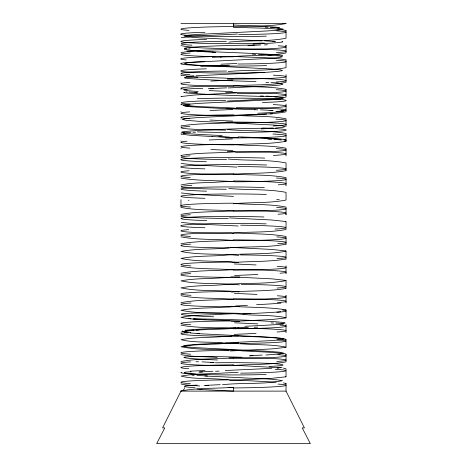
<?xml version="1.0" encoding="UTF-8"?>
<svg xmlns="http://www.w3.org/2000/svg" width="467" height="467" viewBox="0 0 467 467"><rect width="100%" height="100%" fill="white"/><g stroke="black" fill="none" stroke-linecap="round" stroke-linejoin="round"><path stroke-width="0.7" d="M233.342 26.847L233.5 23.35M238.812 255.449C220.045 253.312 199.316 255.356 181.009 251.433C195.194 248.753 209.957 249.372 224.358 248.269C244.638 246.068 265.997 247.989 286.038 244.177L286.038 236.483C268.904 233.331 250.937 234.148 233.5 232.805M180.963 184.996C193.642 182.218 207.237 183.029 220.237 181.914L234.3 181.284M180.963 214.406C198.107 211.131 216.209 212.216 233.658 210.728M184.5 387.592L184.156 389.029L183.292 390.161M285.635 280.404A52.643 2.335 0.2 0 1 286.002 280.614C265.314 284.526 243.027 282.506 222.064 284.806C208.422 285.868 194.43 285.261 181.003 287.87C199.45 291.805 220.237 289.779 239.139 291.898M286.038 23.519C269.004 26.934 250.814 25.469 233.5 27.197M180.963 390.943C198.043 387.692 216.093 388.672 233.5 387.266M180.963 361.522C198.049 358.277 216.087 359.24 233.5 357.845M180.963 332.101C198.043 328.844 216.093 329.836 233.5 328.424M180.963 302.669C198.061 299.423 216.093 300.433 233.5 299.003M180.968 273.224C198.113 270.025 216.087 271.018 233.5 269.582A52.643 2.323 0.3 0 1 280.019 273.236M286.032 141.244C268.899 144.49 250.884 143.322 233.5 144.881A52.643 2.323 0.3 0 1 186.987 141.227M283.872 353.49L286.038 354.167L286.038 361.861C268.928 365.112 250.884 364.009 233.5 365.538M181.021 177.874L181.097 178.149C198.352 180.974 216.081 180.332 233.5 181.657M180.98 243.774C198.171 240.674 216.069 241.527 233.5 240.161M286.02 170.688C268.846 173.858 250.902 172.813 233.5 174.302M181.073 155.423C198.779 152.417 217.056 153.293 234.942 151.833M285.927 259.039C268.221 262.08 249.921 261.088 232.052 262.629M181.114 125.973C199.035 122.973 217.511 123.924 235.59 122.383M285.886 288.489C267.965 291.496 249.483 290.521 231.41 292.079M181.173 96.523L194.727 94.999L236.226 92.933M285.827 317.939L272.267 319.469L230.768 321.529M285.769 347.39L271.823 348.919L230.114 350.98M181.301 37.623L195.609 36.099L237.516 34.033M285.699 376.84L271.38 378.363L229.478 380.43M183.642 133.188L184.967 133.013M186.794 76.646L188.137 76.477M185.755 330.992L187.331 330.817M188.475 48.959L190.104 48.79M277.182 368.089L278.817 367.92M275.536 128.04L282.658 127.333L285.156 126.627L282.22 125.833L273.551 125.039L198.171 121.262L186.082 120.293L182.305 119.418L185.959 118.548L197.891 117.585L257.65 114.707M192.976 132.301L195.597 132.12M270.019 114.012L272.623 113.837M196.017 75.806L266.797 72.274L277.888 71.433L282.517 70.593L280.597 69.84L271.981 68.999L200.127 65.392L188.341 64.469L184.471 63.635L187.074 62.882L195.165 62.123L266.99 58.521L278.723 57.599L282.541 56.758L279.237 55.923L267.965 55.001M196.204 330.116L199 329.941M265.951 355.019L279.476 353.998L283.51 353.058L279.564 352.2L267.521 351.26L194.009 347.571L185.755 346.794L183.128 346.018L187.162 345.16L199.345 344.208L272.173 340.577L281.677 339.713L284.28 338.931L280.153 338.061L267.813 337.104L197.039 333.619M264.52 44.925L267.363 44.756M199.66 372.141L202.509 371.971M261.222 128.927L264.48 128.752M205.387 385.579L208.551 385.415M210.179 88.8L213.606 88.631M254.217 327.303L257.778 327.128M247.965 45.766L251.526 45.597M249.396 355.872L252.968 355.702M215.526 371.294L219.093 371.125M228.83 42.118C247.656 40.15 267.474 41.849 286.038 38.23L286.038 30.536M233.5 48.924C216.303 50.576 197.669 49.187 181.021 52.707M220.576 57.202L221.025 57.184M233.5 56.618C250.82 54.908 268.998 56.344 286.038 52.94L286.038 45.246M220.879 64.201L236.874 63.483M228.188 71.568C247.23 69.595 267.258 71.288 286.038 67.651L286.038 59.957M233.5 86.039C250.826 84.352 268.998 85.759 286.038 82.361L286.038 74.667M228.258 87.954L270.767 85.835L279.558 85.076L282.909 84.317L281.91 83.809L277.515 83.219M227.552 101.018L247.522 100.119C260.236 98.911 273.633 99.885 286.038 97.072L286.038 89.378M233.5 115.46C250.855 113.86 268.969 115.133 286.038 111.794L286.038 104.088M233.342 203.735C250.761 202.147 268.904 203.378 286.038 200.057L286.038 192.351C267.445 188.814 247.72 190.238 228.836 188.464M232.694 233.185C250.271 231.428 268.741 232.905 286.038 229.466L286.038 221.772M239.769 276.995L221.761 277.807C208.224 278.869 194.319 278.256 181.003 280.865C199.572 284.794 220.43 282.768 239.448 284.899M239.145 306.445L223.098 307.163C209.117 308.261 194.757 307.619 180.998 310.292C201.119 314.396 223.541 312.178 244.066 314.53C257.965 315.698 272.465 314.846 286.038 317.729A52.643 2.335 -0.2 0 1 285.635 317.939M239.454 313.445L223.407 314.163C209.327 315.301 194.786 314.56 180.974 317.344C199.911 321.138 220.506 319.276 239.775 321.349M235.064 328.184L239.005 328.003M238.497 335.896L222.461 336.614C208.691 337.67 194.593 337.11 181.027 339.684C193.945 342.941 209.152 341.546 222.689 342.988M238.806 342.895L222.771 343.613C208.895 344.704 194.64 344.056 180.992 346.73C200.623 350.705 222.339 348.744 242.408 350.886L269.144 352.235L283.259 353.402M238.164 372.345L223.535 372.999C209.414 374.044 195.002 373.547 181.068 376.081C193.782 379.426 209.543 377.955 223.022 379.438L276.225 382.134M222.479 384.744C241.532 382.496 264.141 384.691 282.447 380.628C268.706 378.282 254.573 378.673 240.68 377.692L204.89 376.011M180.963 23.35L286.038 23.35M286.038 391.113L180.963 391.113L162.574 427.889L164.769 427.889L156.667 443.65L310.333 443.65L302.231 427.889L304.426 427.889L286.038 391.113L286.02 383.53L283.463 382.852M233.5 26.858C250.855 28.563 268.823 27.214 285.997 30.443M234.306 49.304C216.752 47.739 198.119 48.901 180.963 45.603M233.5 56.279C250.878 57.873 268.858 56.67 286.02 59.893M234.948 78.748C217.067 77.283 198.784 78.158 181.073 75.158M235.59 108.198C217.511 106.692 199.041 107.597 181.114 104.608M233.5 115.121C250.872 116.68 268.957 115.477 286.038 118.787L286.038 126.493M227.546 129.563C246.839 131.437 267.031 129.896 286.038 133.509L286.038 141.203M238.234 137.742L212.041 136.545M233.5 144.542C250.878 146.054 268.951 144.968 286.038 148.22L286.038 155.914M228.194 159.013C247.271 160.87 267.247 159.34 286.038 162.93L286.038 170.624M236.886 167.098L195.177 165.038L181.231 163.508M233.5 173.963C250.855 175.563 268.986 174.284 286.038 177.641L286.038 185.335M233.5 196.368L195.62 194.482L181.301 192.959M233.5 203.384C250.884 204.879 268.969 203.758 286.038 207.062L286.038 214.756M233.5 211.078C216.157 209.45 198.014 210.769 180.963 207.401L180.963 199.707M229.484 217.914L271.391 219.98L285.699 221.504M238.17 225.999L196.07 223.932L181.377 222.409M233.5 240.499C216.151 238.882 198.014 240.184 180.963 236.822M230.126 247.364L271.829 249.431L285.769 250.954M238.503 262.448C219.788 260.428 199.216 262.326 181.015 258.444C195.305 255.758 210.162 256.371 224.668 255.262C244.842 253.073 266.102 254.994 286.038 251.193L286.038 258.887A52.643 2.341 -0.2 0 1 285.827 259.039M233.5 269.92C216.174 268.233 198.002 269.646 180.963 266.243M230.774 276.814L272.273 278.881L285.827 280.404M233.5 299.341C216.157 297.689 198.026 299.038 180.963 295.675M231.41 306.264C249.518 307.607 267.947 306.947 285.886 309.854M232.064 335.715C249.968 337.034 268.21 336.368 285.927 339.305M225.765 343.128L242.712 343.887C257.06 345.084 272.016 344.22 286.038 347.15L286.038 339.456A52.643 2.341 0.1 0 0 285.833 339.305M228.988 357.985L233.5 358.183M232.706 365.165L280.247 367.768M228.188 387.371L233.658 387.616L233.5 391.113L199.473 389.437M217.173 357.448C205.176 356.379 192.748 357.115 180.98 354.57M212.228 52.316L215.678 52.485M252.396 54.16L255.805 54.33M254.276 109.675L257.749 109.85M212.742 136.58L189.771 135.226L181.173 134.058M210.856 362.503L214.3 362.672M262.098 40.88L199.386 37.845L187.716 36.916L184.039 36.07L186.882 35.311L195.224 34.546L267.906 30.904L279.587 29.97L283.23 29.123L277.2 28.014M260.411 95.939L263.546 96.109M202.135 319.516L205.404 319.691M199.654 385.97L185.597 384.919L180.968 383.962M265.151 27.162L267.994 27.337M267.918 139.201L271.648 139.435M265.921 82.373L268.677 82.542M197.202 51.475L199.853 51.644M195.953 361.656L198.563 361.826M270.06 110.545L272.652 110.714M194.92 92.705L197.424 92.875M271.035 322.89L273.644 323.065M272.88 41.557L275.04 41.726M191.972 375.17L194.126 375.34M274.205 96.792L281.076 97.475L283.492 98.158L280.644 98.928L272.226 99.699L198.697 103.388L186.858 104.334L183.134 105.192L184.442 105.705M188.82 318.622L191.021 318.803M190.168 106.394L192.252 106.569M186.222 332.743L187.88 332.918M186 91.853L187.267 92.022M281.613 323.771L282.926 323.946M283.364 368.124L286.032 368.842L286.038 376.571M180.992 391.019L181.103 391.113A52.567 2.353 -0.3 0 0 181.062 391.276M180.968 325.125C198.09 328.406 216.133 327.139 233.5 328.762A52.643 2.323 -0.3 0 0 280.013 325.108M286.032 89.343C268.91 86.056 250.867 87.323 233.5 85.7A52.643 2.323 -0.3 0 0 186.981 89.355M286.038 280.614L286.038 288.308A52.643 2.341 -0.2 0 1 285.751 288.489M286.038 317.729L286.038 310.035A52.643 2.341 0.2 0 0 285.751 309.854M201.948 389.414A49.998 1.664 1.7 0 1 196.94 389.099M195.043 387.75A49.053 2.043 0.9 0 1 197.22 385.141M204.213 385.468A50.022 0.987 -2.3 0 1 220.22 384.674M207.558 375.982A50.109 1.43 2 0 1 196.928 375.363M206.116 374.651A49.269 1.921 1.2 0 1 201.522 374.417M196.315 374.102A49.269 1.921 1.2 0 1 191.155 371.755M198.93 372.006A50.185 1.273 -2.1 0 1 212.946 371.247M271.899 368.27A49.379 0.52 -2.5 0 1 225.24 370.483M282.091 367.249A50.348 2.119 -0.8 0 1 277.246 367.908M215.351 362.795A49.56 2.207 0.1 0 1 274.649 363.711A49.56 2.207 0.1 0 1 269.062 366.461M213.588 362.462A50.541 1.173 2.2 0 1 202.018 361.861M217.564 359.999A49.823 1.757 1.6 0 1 185.311 357.022A49.823 1.757 1.6 0 1 241.853 357.255M262.139 355.06A50.757 1.033 -2.3 0 1 250.265 355.656M199.596 333.596A52.129 1.775 1.7 0 1 190.057 332.936M186.701 332.743A50.191 2.113 0.8 0 1 184.074 332.393M188.44 332.335A51.282 2.212 0.6 0 1 182.685 330.94M185.586 330.829A52.286 2.02 -1.3 0 1 193.863 330.093M184.903 330.297A51.352 1.436 -2 0 1 236.139 327.536M248.275 327.402A52.397 0.42 -2.5 0 1 237.312 327.898M283.557 323.929A51.65 1.197 -2.2 0 1 244.831 326.281M275.828 323.047A52.73 2.113 1.1 0 1 283.043 323.783M192.999 318.984A51.925 1.582 1.9 0 1 258.058 320.701A51.925 1.582 1.9 0 1 282.739 323.38M204.931 319.486A53.028 1.559 1.9 0 1 193.875 318.827M213.606 316.772A52.403 2.066 1.2 0 1 184.617 313.532A52.403 2.066 1.2 0 1 250.662 313.678M280.737 311.758A52.619 1.489 -2 0 1 242.968 313.865M282.593 310.094A52.643 2.341 0 0 1 276.925 312.254M233.354 25.043A49.876 1.313 2.1 0 1 279.715 27.535M285.997 383.588A52.643 2.341 0 0 1 285.915 383.839M278.04 384.102A52.643 2.317 -0.4 0 1 279.517 386.442A52.643 2.317 -0.4 0 1 233.523 387.937M190.338 383.623A52.643 2.341 -0.1 0 1 228.252 379.893M285.991 376.571A52.643 2.335 -0.3 0 1 285.401 376.84M266.172 374.47A52.643 2.341 0.1 0 1 207.004 374.592A52.643 2.341 0.1 0 1 181.488 372.181M190.285 371.212A52.643 2.341 0.1 0 1 204.978 370.594M275.086 369.286A52.643 2.341 -0.2 0 1 240.651 373.139M188.738 368.685A52.643 2.317 -0.4 0 1 187.582 366.35A52.643 2.317 -0.4 0 1 233.477 364.844M286.002 354.167A52.643 2.341 0 0 1 285.944 354.389M277.836 354.657A52.643 2.323 -0.3 0 1 279.61 357.016A52.643 2.323 -0.3 0 1 233.523 358.493M232.449 365.702A52.643 2.341 0.2 0 1 186.555 364.295A52.643 2.341 0.2 0 1 190.606 361.902M233.523 357.623A52.643 2.335 0.2 0 1 280.066 359.041A52.643 2.335 0.2 0 1 276.768 361.44M190.624 354.19A52.643 2.341 -0.1 0 1 185.813 351.855A52.643 2.341 -0.1 0 1 229.081 350.443M285.997 347.15A52.643 2.335 -0.2 0 1 285.53 347.39M276.984 339.743A52.643 2.341 -0.1 0 1 240.412 343.426M256.056 333.397A52.643 0.309 -2.5 0 1 234.212 334.39M286.002 332.306A52.643 2.341 0 0 1 286.026 332.44L286.038 324.746A52.643 2.341 0 0 1 285.973 324.939M234.551 322.808A52.643 0.362 2.5 0 1 257.831 323.876M231.609 336.252A52.643 2.341 0.1 0 1 186.286 334.839A52.643 2.341 0.1 0 1 190.816 332.457M233.523 328.178A52.643 2.335 0.2 0 1 279.926 329.62A52.643 2.335 0.2 0 1 277.1 332.002M190.746 324.758A52.643 2.341 -0.1 0 1 185.954 322.411A52.643 2.341 -0.1 0 1 229.927 320.992M247.422 305.441A52.643 0.339 -2.5 0 1 235.45 305.978M280.994 303.112A52.643 1.617 -1.9 0 1 256.634 304.659M285.985 302.855A52.643 2.341 0 0 1 286.02 303.019L286.038 295.325A52.643 2.347 0 0 1 285.985 295.488M233.523 298.74A52.643 2.329 0.3 0 1 279.826 300.188A52.643 2.329 0.3 0 1 277.34 302.563M191.003 295.325A52.643 2.341 -0.1 0 1 186.035 292.949A52.643 2.341 -0.1 0 1 230.762 291.542M241.241 284.368A52.643 2.341 0.1 0 1 277.071 288.034M234.381 293.381A52.643 0.339 2.5 0 1 257.025 294.414M277.316 295.78A52.643 2.335 -0.3 0 1 279.832 298.156A52.643 2.335 -0.3 0 1 233.523 299.61M230.762 306.801A52.643 2.341 0.1 0 1 186.029 305.4A52.643 2.341 0.1 0 1 191.015 303.019M257.842 274.468A52.643 0.362 -2.5 0 1 234.551 275.536M285.973 273.405A52.643 2.341 0 0 1 286.008 273.598L286.038 265.904A52.643 2.341 0 0 1 286.002 266.038M190.892 265.886A52.643 2.341 -0.1 0 1 186.257 263.499A52.643 2.341 -0.1 0 1 231.591 262.092M240.417 254.918A52.643 2.341 0.1 0 1 277.007 258.607M234.218 263.954A52.643 0.309 2.5 0 1 256.114 264.952M277.17 266.336A52.643 2.329 -0.3 0 1 279.896 268.718A52.643 2.329 -0.3 0 1 233.523 270.159M229.933 277.351A52.643 2.341 0.1 0 1 185.954 275.939A52.643 2.341 0.1 0 1 190.74 273.586M285.944 243.955A52.643 2.341 0 0 1 286.002 244.177M285.535 250.954A52.643 2.335 0.2 0 1 286.002 251.193M233.523 239.851A52.643 2.323 0.3 0 1 279.616 241.328A52.643 2.323 0.3 0 1 277.818 243.686M190.606 236.448A52.643 2.341 -0.2 0 1 186.549 234.049A52.643 2.341 -0.2 0 1 232.432 232.642M240.657 225.205A52.643 2.341 0.2 0 1 275.081 229.058M276.773 236.903A52.643 2.341 -0.2 0 1 280.06 239.302A52.643 2.341 -0.2 0 1 233.523 240.715M229.093 247.901A52.643 2.341 0.1 0 1 185.813 246.488A52.643 2.341 0.1 0 1 190.635 244.153M206.758 220.622A52.643 2.329 0.3 0 1 189.316 217.266A52.643 2.329 0.3 0 1 263.913 216.997M285.915 214.505A52.643 2.341 0 0 1 285.997 214.756M204.879 227.744A52.643 2.341 -0.1 0 1 190.729 224.429A52.643 2.341 -0.1 0 1 266.172 223.874M285.401 221.504A52.643 2.335 0.3 0 1 285.991 221.772M233.477 233.5A52.643 2.317 0.4 0 1 187.582 231.994A52.643 2.317 0.4 0 1 188.738 229.659M233.523 210.407A52.643 2.317 0.4 0 1 279.517 211.901A52.643 2.317 0.4 0 1 278.046 214.242M190.419 207.004A52.643 2.335 -0.2 0 1 186.818 204.599A52.643 2.335 -0.2 0 1 233.278 203.192M279.225 199.567A52.643 2.341 0.1 0 1 276.651 199.742M276.592 207.459A52.643 2.335 -0.2 0 1 280.182 209.864A52.643 2.335 -0.2 0 1 233.722 211.271M228.258 218.451A52.643 2.341 0.1 0 1 190.343 214.721M206.583 191.19A52.643 2.335 0.3 0 1 189.503 187.827A52.643 2.335 0.3 0 1 264.31 187.547M285.886 185.055A52.643 2.341 0 0 1 285.985 185.335M204.978 198.3A52.643 2.341 0 0 1 190.764 194.972A52.643 2.341 0 0 1 266.353 194.447M188.254 200.267A52.643 2.317 0.4 0 1 188.96 200.22M233.523 180.963A52.643 2.317 0.4 0 1 279.418 182.469A52.643 2.317 0.4 0 1 278.256 184.804M190.232 177.559A52.643 2.335 -0.2 0 1 186.934 175.16A52.643 2.335 -0.2 0 1 233.477 173.742M237.925 166.561A52.643 2.341 0.1 0 1 281.187 167.974A52.643 2.341 0.1 0 1 276.371 170.309M276.394 178.02A52.643 2.341 -0.2 0 1 280.445 180.414A52.643 2.341 -0.2 0 1 234.557 181.821M226.349 189.258A52.643 2.341 0.2 0 1 191.914 185.405M206.396 161.751A52.643 2.335 0.2 0 1 189.695 158.389A52.643 2.335 0.2 0 1 264.707 158.103M227.213 151.53A52.643 2.341 0 0 1 279.902 152.797A52.643 2.341 0 0 1 273.358 155.423M204.896 168.856A52.643 2.341 -0.1 0 1 190.904 165.528A52.643 2.341 -0.1 0 1 266.645 165.009M233.477 174.611A52.643 2.323 0.3 0 1 187.39 173.134A52.643 2.323 0.3 0 1 189.164 170.776M232.788 150.508A52.643 0.309 2.5 0 1 210.932 149.516M180.974 148.559A52.643 2.341 0 0 1 180.998 148.424M189.9 148.121A52.643 2.335 -0.2 0 1 187.074 145.739A52.643 2.335 -0.2 0 1 233.477 144.297M283.924 139.954A52.643 2.341 0.1 0 1 284.432 141.186M276.19 148.576A52.643 2.341 -0.1 0 1 280.708 150.958A52.643 2.341 -0.1 0 1 235.391 152.37M180.98 155.575A52.643 2.341 -0.1 0 1 181.167 155.423M226.588 159.545A52.643 2.341 0.1 0 1 190.016 155.861M272.979 134.029A52.643 2.341 0 0 1 279.669 136.691A52.643 2.341 0 0 1 225.666 137.928M209.163 139.995A52.643 0.362 -2.5 0 1 232.449 138.927M181.027 141.057A52.643 2.341 0 0 1 180.992 140.865M238.141 136.889A52.643 1.985 1.4 0 1 285.845 140.188M274.03 139.417A53.577 2.02 1.4 0 1 281.286 140.018M181.365 134.058A52.643 2.335 0.2 0 1 180.998 133.848M262.431 128.121A52.643 2.341 -0.1 0 1 274.783 131.513A52.643 2.341 -0.1 0 1 197.36 131.869M226.425 122.091A52.643 2.341 0.1 0 1 279.756 123.346A52.643 2.341 0.1 0 1 273.236 125.991M275.991 119.138A52.643 2.341 -0.1 0 1 280.965 121.513A52.643 2.341 -0.1 0 1 236.232 122.92M180.986 126.154A52.643 2.341 -0.2 0 1 181.249 125.973M225.754 130.095A52.643 2.341 0.1 0 1 189.824 126.429M232.619 121.081A52.643 0.339 2.5 0 1 209.975 120.048M180.98 119.138A52.643 2.341 0 0 1 181.015 118.974M189.655 118.682A52.643 2.329 -0.3 0 1 187.179 116.306A52.643 2.329 -0.3 0 1 233.477 114.859M236.238 107.661A52.643 2.341 0.1 0 1 280.965 109.068A52.643 2.341 0.1 0 1 275.997 111.444M273.242 104.59A52.643 2.341 -0.1 0 1 279.756 107.235A52.643 2.341 -0.1 0 1 226.431 108.49M197.366 98.712A52.643 2.341 0.1 0 1 274.783 99.068A52.643 2.341 0.1 0 1 262.436 102.46M209.981 110.533A52.643 0.339 -2.5 0 1 232.619 109.5M181.015 111.607A52.643 2.347 0 0 1 180.98 111.444M233.477 115.728A52.643 2.335 0.3 0 1 187.168 114.275A52.643 2.335 0.3 0 1 189.684 111.899M181.249 104.608A52.643 2.341 0.2 0 1 180.98 104.427M189.929 104.153A52.643 2.341 -0.1 0 1 225.759 100.487M225.678 92.653A52.643 2.341 0 0 1 279.675 93.89A52.643 2.341 0 0 1 272.979 96.552M276.26 89.705A52.643 2.341 -0.1 0 1 281.046 92.057A52.643 2.341 -0.1 0 1 237.067 93.47M180.998 96.733A52.643 2.335 -0.2 0 1 181.365 96.523M232.449 91.655A52.643 0.362 2.5 0 1 209.187 90.586M180.992 89.717A52.643 2.341 0 0 1 181.027 89.524M273.364 75.158A52.643 2.341 0 0 1 279.896 77.785A52.643 2.341 0 0 1 227.201 79.051M264.731 72.478A52.643 2.335 -0.2 0 1 189.713 72.192A52.643 2.335 -0.2 0 1 206.385 68.83M210.886 81.071A52.643 0.309 -2.5 0 1 232.782 80.073M180.998 82.157A52.643 2.341 0 0 1 180.974 82.023M233.477 86.278A52.643 2.329 0.3 0 1 187.104 84.836A52.643 2.329 0.3 0 1 189.83 82.455M235.409 78.211A52.643 2.341 0.1 0 1 280.743 79.618A52.643 2.341 0.1 0 1 276.114 82.005M181.173 75.158A52.643 2.341 0.2 0 1 180.98 75.006M189.993 74.726A52.643 2.341 -0.1 0 1 226.583 71.037M266.645 65.573A52.643 2.341 0.1 0 1 190.898 65.059A52.643 2.341 0.1 0 1 204.908 61.726M276.365 60.272A52.643 2.341 -0.1 0 1 281.187 62.607A52.643 2.341 -0.1 0 1 237.907 64.02M200.705 66.536A52.637 0.648 -2.5 0 1 229.431 65.17M186.263 59.934A52.643 2.323 -0.3 0 1 214.913 56.577M212.281 57.377A52.643 0.49 -2.5 0 1 233.488 56.414M285.985 45.246A52.643 2.341 0 0 1 285.886 45.527M264.31 43.034A52.643 2.329 -0.3 0 1 189.503 42.754A52.643 2.329 -0.3 0 1 206.589 39.391M278.262 45.778A52.643 2.317 -0.4 0 1 279.418 48.113A52.643 2.317 -0.4 0 1 233.523 49.619M233.477 56.834A52.643 2.341 0.2 0 1 186.94 55.421A52.643 2.341 0.2 0 1 190.227 53.022M234.568 48.761A52.643 2.341 0.2 0 1 280.451 50.167A52.643 2.341 0.2 0 1 276.394 52.567M191.919 45.176A52.643 2.341 -0.2 0 1 226.343 41.324M266.359 36.134A52.643 2.341 0.1 0 1 190.764 35.609A52.643 2.341 0.1 0 1 204.978 32.281M276.651 30.84A52.643 2.341 -0.1 0 1 238.736 34.57M188.954 30.361A52.643 2.317 -0.4 0 1 187.483 28.02A52.643 2.317 -0.4 0 1 233.477 26.526M241.147 137.28A52.491 1.454 2 0 1 280.982 139.487M229.927 137.187A53.256 0.426 2.5 0 1 218.79 136.679M222.175 135.541A52.216 1.214 2.2 0 1 183.023 133.171M183.531 133.019A53.028 2.131 -1.1 0 1 190.787 132.278M183.963 132.616A51.925 1.582 -1.9 0 1 208.632 129.931A51.925 1.582 -1.9 0 1 273.656 128.215M272.699 128.063A52.736 1.553 -1.9 0 1 261.701 128.717M266.593 114.047A51.796 1.249 -2.1 0 1 254.848 114.672M280.971 110.387A50.775 1.827 -1.5 0 1 257.72 113.242M260.434 109.815A51.528 1.529 1.9 0 1 273.154 110.574M255.07 109.739A50.529 0.794 2.4 0 1 184.821 106.289M192.124 106.383A51.388 2.055 1.1 0 1 185.545 105.717M266.097 96.079A50.874 1.74 1.6 0 1 276.616 96.815M271.73 96.587A49.829 1.08 2.2 0 1 212.981 94.585A49.829 1.08 2.2 0 1 184.407 92.326M197.208 92.682A50.629 1.856 1.5 0 1 188.966 92.034M198.125 91.462A49.665 2.148 0.6 0 1 202.766 88.316M208.264 88.718A50.5 0.741 -2.4 0 1 226.658 87.854M270.959 82.519A50.284 1.915 1.3 0 1 279.284 83.231M256.004 81.492A49.356 1.343 2 0 1 194.062 78.911A49.356 1.343 2 0 1 197.833 77.318M186.677 76.489A50.045 1.985 -1.2 0 1 193.893 75.782M258.42 54.289A50.01 1.442 1.9 0 1 271.082 55.03M187.086 51.136A49.006 0.718 2.4 0 1 244.994 53.11A49.006 0.718 2.4 0 1 281.899 55.468M214.937 52.275A50.016 1.115 2.2 0 1 203.396 51.679M205.918 51.277A49.058 1.699 1.6 0 1 186.66 49.835M184.389 49.63A49.992 2.195 -0.5 0 1 187.156 48.947M186.526 48.912A49.181 1.874 -1.3 0 1 201.295 46.612A49.181 1.874 -1.3 0 1 254.299 45.101M260.644 44.966A50.121 0.975 -2.3 0 1 248.882 45.55M281.905 41.475A49.263 1.599 -1.7 0 1 253.021 44.114M264.637 40.851A50.232 1.681 1.7 0 1 275.367 41.581M270.34 27.314A50.675 1.897 1.4 0 1 279.085 28.032"/></g></svg>
